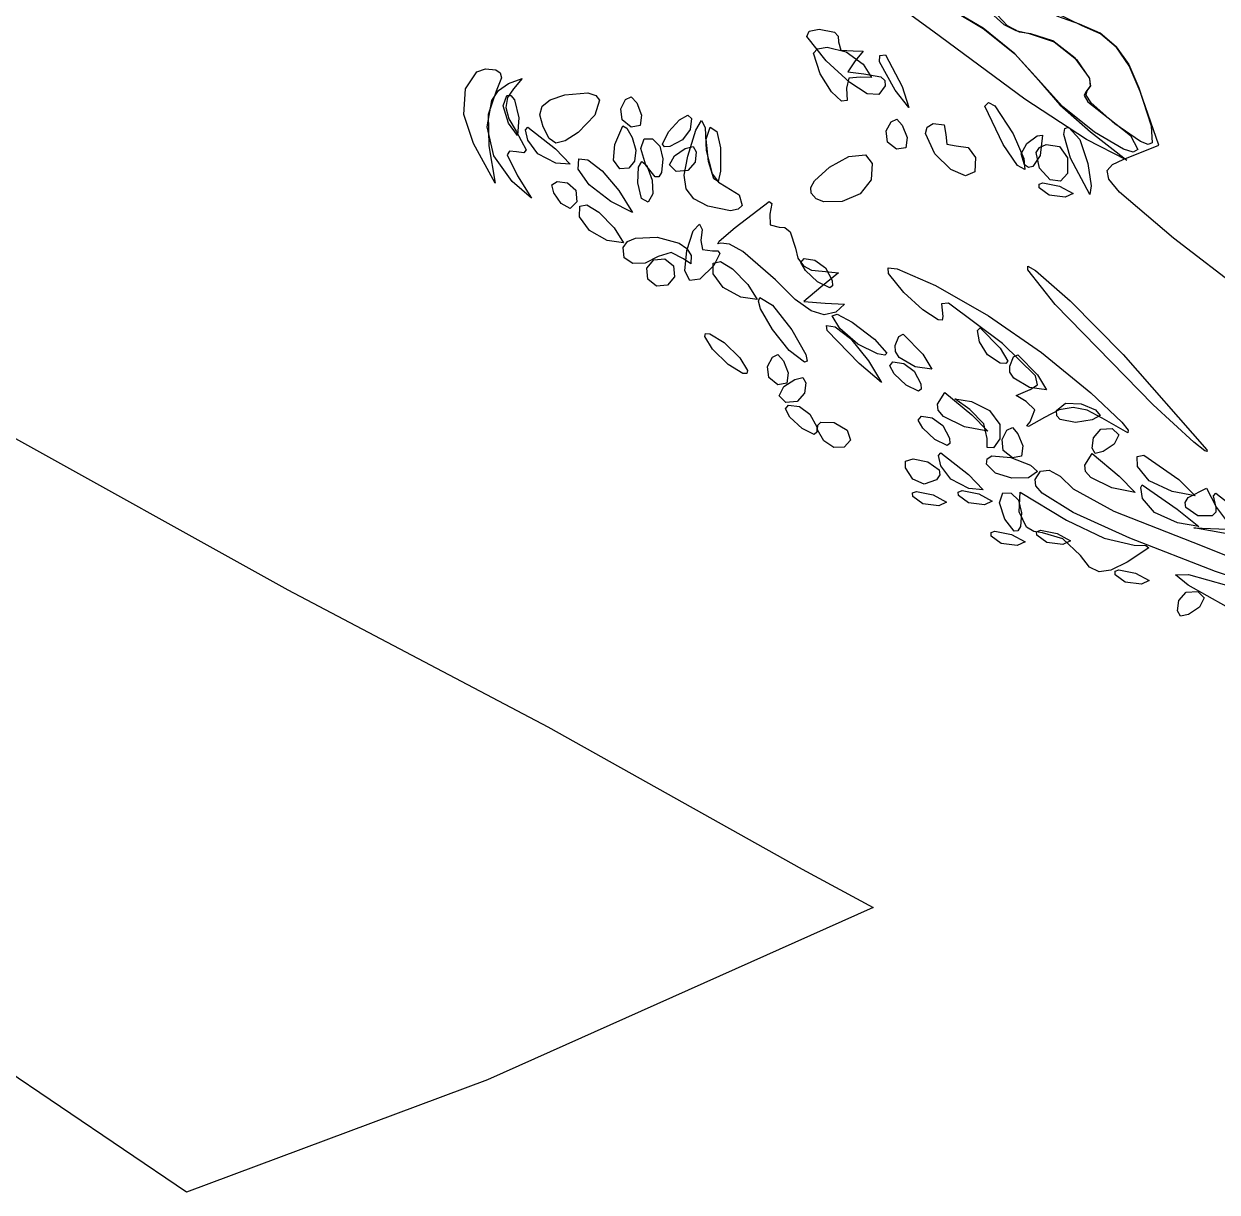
# Model space of a CAD drawing. Extents: x -886 to 651, y -59 to 942.
# Drawn here: x -359.7 to -308.8, y 66.2 to 116 of the extents above; entities that cross this region are included whole.
import ezdxf

# ---------------------------------------------------------------- set-up
doc = ezdxf.new("R2010")
doc.units = 0

msp = doc.modelspace()

# ---------------------------------------------------------------- linework, layer by layer
at = {"layer": 'IMAGES'}
for p, q in [((-367.3379, 102.36892), (-348.4297, 91.86302)), ((-348.4297, 91.86302), (-337.3398, 86.02708)), ((-337.3398, 86.02708), (-326.4843, 79.95677)), ((-326.4843, 79.95677), (-323.44914, 78.32396)), ((-323.44914, 78.32396), (-339.90814, 70.97044)), ((-352.74805, 66.18354), (-366.05465, 75.17182)), ((-339.90814, 70.97044), (-352.74805, 66.18354))]:
    msp.add_line(p, q, dxfattribs=at)
at = {"layer": 'Layer 1'}
for p, q in [((-320.9096, 115.68353), (-324.674542, 118.432019)), ((-318.766645, 115.807358), (-320.067258, 116.580347)), ((-320.066635, 116.580443), (-318.764924, 115.805296)), ((-317.719724, 115.905949), (-318.58601, 116.82494)), ((-318.304684, 116.359185), (-317.879521, 115.974954)), ((-315.665006, 116.46496), (-314.55108, 115.93128)), ((-314.65988, 115.98504), (-315.625177, 116.319063)), ((-326.291619, 115.453664), (-326.191494, 115.683545)), ((-326.191494, 115.683545), (-325.76203, 115.77618)), ((-325.76203, 115.77618), (-325.100655, 115.644701)), ((-325.100655, 115.644701), (-324.942541, 115.466497)), ((-316.989784, 112.785669), (-320.9096, 115.68353)), ((-317.407127, 114.718496), (-318.766645, 115.807358)), ((-318.764924, 115.805296), (-317.406458, 114.713831)), ((-317.879521, 115.974954), (-317.36406, 115.706876)), ((-317.213, 115.643289), (-317.719724, 115.905949)), ((-317.36406, 115.706876), (-316.80393, 115.586594)), ((-316.73634, 115.56571), (-317.213, 115.643289)), ((-316.80393, 115.586594), (-315.741111, 115.224765)), ((-315.794084, 115.271922), (-316.73634, 115.56571)), ((-313.778866, 115.593424), (-314.65988, 115.98504)), ((-314.55108, 115.93128), (-313.742754, 115.570036)), ((-313.087482, 115.02219), (-313.778866, 115.593424)), ((-313.742754, 115.570036), (-313.084804, 115.023582)), ((-325.46742, 114.41363), (-326.291619, 115.453664)), ((-324.942541, 115.466497), (-324.93563, 115.2369)), ((-324.93563, 115.2369), (-324.9356, 115.2369)), ((-324.9356, 115.2369), (-324.830721, 114.871032)), ((-314.839826, 114.527262), (-315.794084, 115.271922)), ((-315.741111, 115.224765), (-314.777818, 114.478715)), ((-326.00429, 114.743707), (-325.826659, 114.926807)), ((-325.71646, 113.86177), (-326.00429, 114.743707)), ((-325.826659, 114.926807), (-325.4184, 115.00013)), ((-325.4184, 115.00013), (-324.611149, 114.80942)), ((-324.830721, 114.871032), (-324.31395, 114.8404)), ((-324.611149, 114.80942), (-323.88666, 114.27257)), ((-324.31395, 114.8404), (-323.88826, 114.838944)), ((-323.88826, 114.838944), (-324.22835, 114.41937)), ((-323.182566, 114.377635), (-323.175175, 114.649772)), ((-323.175175, 114.649772), (-322.93197, 114.66997)), ((-322.93197, 114.66997), (-322.22327, 113.31949)), ((-316.40529, 113.605334), (-317.407127, 114.718496)), ((-317.406458, 114.713831), (-316.40889, 113.59911)), ((-314.232626, 113.694467), (-314.839826, 114.527262)), ((-312.534192, 114.214234), (-313.087482, 115.02219)), ((-313.084804, 115.023582), (-312.551554, 114.263766)), ((-340.363829, 113.946283), (-339.994079, 114.086034)), ((-339.994079, 114.086034), (-339.54991, 114.03994)), ((-339.54991, 114.03994), (-339.367368, 113.910625)), ((-324.455947, 113.49431), (-325.46742, 114.41363)), ((-324.22835, 114.41937), (-324.538228, 113.949569)), ((-323.88666, 114.27257), (-323.88665, 114.27257)), ((-323.88665, 114.27257), (-323.52579, 113.704104)), ((-322.51463, 113.16658), (-323.182566, 114.377635)), ((-314.777818, 114.478715), (-314.223608, 113.666353)), ((-312.551554, 114.263766), (-312.11733, 113.26243)), ((-312.06746, 113.11245), (-312.534192, 114.214234)), ((-340.843379, 113.229978), (-340.363829, 113.946283)), ((-339.305232, 113.694089), (-339.54291, 113.12008)), ((-339.367368, 113.910625), (-339.305232, 113.694089)), ((-339.01607, 113.454503), (-338.425028, 113.664557)), ((-338.425028, 113.664557), (-338.79961, 113.224143)), ((-325.226297, 113.093993), (-325.71646, 113.86177)), ((-324.486962, 113.677419), (-324.58675, 113.24963)), ((-324.538228, 113.949569), (-323.85668, 113.86079)), ((-323.99404, 113.72027), (-324.486962, 113.677419)), ((-323.52579, 113.704104), (-323.99404, 113.72027)), ((-323.85668, 113.86079), (-323.134727, 113.743217)), ((-323.134727, 113.743217), (-322.95571, 113.577177)), ((-322.95571, 113.577177), (-322.93818, 113.36148)), ((-316.40889, 113.59911), (-315.486416, 112.539708)), ((-315.383608, 112.476574), (-316.40529, 113.605334)), ((-314.171377, 113.358372), (-314.232626, 113.694467)), ((-314.223608, 113.666353), (-314.196646, 113.33465)), ((-340.915166, 112.132488), (-340.843379, 113.229978)), ((-339.54332, 113.12009), (-339.873834, 112.133459)), ((-339.721172, 112.722183), (-339.43218, 113.152178)), ((-339.54291, 113.12008), (-339.54332, 113.12009)), ((-339.43218, 113.152178), (-339.01607, 113.454503)), ((-338.7996, 113.224143), (-339.055292, 112.859817)), ((-338.79961, 113.224143), (-338.7996, 113.224143)), ((-336.6109, 112.97607), (-335.622299, 113.051898)), ((-335.622299, 113.051898), (-335.287271, 112.941473)), ((-324.806204, 112.698971), (-325.226297, 113.093993)), ((-324.58675, 113.24963), (-324.558811, 112.732314)), ((-323.716129, 113.020364), (-324.455947, 113.49431)), ((-323.219646, 112.980013), (-323.716129, 113.020364)), ((-322.93818, 113.36148), (-323.219646, 112.980013)), ((-321.939185, 112.42408), (-322.51463, 113.16658)), ((-322.22327, 113.31949), (-321.939185, 112.42408)), ((-322.22327, 113.31949), (-322.22327, 113.31949)), ((-314.38804, 113.105584), (-314.456528, 112.942467)), ((-314.196646, 113.33465), (-314.38804, 113.105584)), ((-314.368494, 112.957095), (-314.33154, 113.13627)), ((-314.33154, 113.13627), (-314.171377, 113.358372)), ((-312.11733, 113.26243), (-311.600853, 111.6448)), ((-311.27068, 110.82002), (-312.06746, 113.11245)), ((-339.922768, 111.608297), (-339.721172, 112.722183)), ((-339.237988, 112.50278), (-339.0812, 112.94297)), ((-339.0083, 111.7628), (-339.237988, 112.50278)), ((-339.055292, 112.859817), (-339.121659, 112.428655)), ((-339.0812, 112.94297), (-338.907711, 112.937874)), ((-338.907711, 112.937874), (-338.754688, 112.756406)), ((-338.754688, 112.756406), (-338.5763, 111.9895)), ((-337.581896, 112.485665), (-337.238942, 112.75847)), ((-337.238942, 112.75847), (-336.6109, 112.97607)), ((-335.1235, 112.74236), (-335.330739, 112.09809)), ((-335.287271, 112.941473), (-335.1235, 112.74236)), ((-335.1235, 112.74236), (-335.1235, 112.74236)), ((-334.21954, 112.37875), (-334.013829, 112.770507)), ((-334.013829, 112.770507), (-333.77673, 112.88622)), ((-333.77673, 112.88622), (-333.540545, 112.622987)), ((-333.540545, 112.622987), (-333.33703, 112.10369)), ((-324.558811, 112.732314), (-324.806204, 112.698971)), ((-318.69411, 112.48096), (-318.534003, 112.646055)), ((-318.534003, 112.646055), (-318.269031, 112.496059)), ((-318.269031, 112.496059), (-317.49017, 111.31409)), ((-314.35369, 111.0659), (-316.989784, 112.785669)), ((-315.486416, 112.539708), (-314.19165, 111.39335)), ((-314.456528, 112.942467), (-314.299326, 112.678697)), ((-314.158391, 112.632317), (-314.368494, 112.957095)), ((-314.299326, 112.678697), (-313.43317, 111.994964)), ((-313.15185, 111.73046), (-314.158391, 112.632317)), ((-340.5058, 110.89528), (-340.915166, 112.132488)), ((-339.873834, 112.133459), (-339.85142, 110.79552)), ((-339.121659, 112.428655), (-338.999444, 111.942875)), ((-338.5763, 111.9895), (-338.620063, 111.240214)), ((-338.5763, 111.9895), (-338.5763, 111.9895)), ((-337.66839, 112.114745), (-337.581896, 112.485665)), ((-337.52705, 111.6028), (-337.66839, 112.114745)), ((-335.330739, 112.09809), (-336.03966, 111.3691)), ((-334.166023, 111.906189), (-334.21954, 112.37875)), ((-333.33703, 112.10369), (-333.392769, 111.665185)), ((-333.33703, 112.10369), (-333.33703, 112.10369)), ((-331.711279, 111.90467), (-331.364764, 112.097435)), ((-331.364764, 112.097435), (-331.200602, 111.963267)), ((-317.91258, 110.84636), (-318.69411, 112.48096)), ((-314.013653, 111.378678), (-315.383608, 112.476574)), ((-313.43317, 111.994964), (-312.47567, 111.237805)), ((-339.630784, 110.371079), (-339.922768, 111.608297)), ((-338.620063, 111.240214), (-339.0083, 111.7628)), ((-338.999444, 111.942875), (-338.68939, 111.414693)), ((-338.280842, 111.480996), (-338.186211, 111.590671)), ((-338.18552, 111.03378), (-338.280842, 111.480996)), ((-338.186211, 111.590671), (-337.00884, 110.66704)), ((-337.271311, 111.110516), (-337.52705, 111.6028)), ((-334.48025, 110.84615), (-334.133585, 111.642776)), ((-333.77985, 111.59622), (-334.166023, 111.906189)), ((-334.133585, 111.642776), (-333.969444, 111.547482)), ((-333.969444, 111.547482), (-333.7391, 111.15307)), ((-333.392769, 111.665185), (-333.77985, 111.59622)), ((-332.1919, 111.39051), (-331.711279, 111.90467)), ((-331.26702, 111.49663), (-331.592639, 111.053296)), ((-331.200602, 111.963267), (-331.26704, 111.49663)), ((-331.26704, 111.49663), (-331.26702, 111.49663)), ((-331.021605, 111.464899), (-330.77709, 111.873099)), ((-330.77709, 111.873099), (-330.628942, 111.584255)), ((-330.628942, 111.584255), (-330.57534, 110.59892)), ((-330.573521, 111.083422), (-330.40351, 111.589884)), ((-330.40351, 111.589884), (-330.128135, 111.40936)), ((-322.89451, 111.43105), (-322.688795, 111.822812)), ((-322.688795, 111.822812), (-322.4517, 111.93853)), ((-322.4517, 111.93853), (-322.215515, 111.675297)), ((-322.215515, 111.675297), (-322.012, 111.156)), ((-321.228997, 111.321091), (-321.155389, 111.597238)), ((-321.155389, 111.597238), (-320.89635, 111.75245)), ((-320.89635, 111.75245), (-320.431365, 111.694135)), ((-320.431365, 111.694135), (-320.3577, 111.28569)), ((-315.326, 111.27485), (-315.285009, 111.539433)), ((-315.285009, 111.539433), (-315.11741, 111.58906)), ((-315.11741, 111.58906), (-314.643319, 111.062082)), ((-312.049232, 110.98082), (-313.15185, 111.73046)), ((-311.600853, 111.6448), (-311.555194, 110.918265)), ((-338.68939, 111.414693), (-338.252585, 110.619544)), ((-337.762193, 110.459279), (-338.18552, 111.03378)), ((-336.986504, 110.915065), (-337.271311, 111.110516)), ((-336.600122, 111.005057), (-336.986504, 110.915065)), ((-336.03966, 111.3691), (-336.600122, 111.005057)), ((-333.7391, 111.15307), (-333.579387, 110.614127)), ((-333.7391, 111.15307), (-333.7391, 111.15307)), ((-333.370162, 110.676509), (-333.22934, 111.09253)), ((-333.22934, 111.09253), (-332.868437, 111.089167)), ((-332.868437, 111.089167), (-332.56065, 110.78729)), ((-332.448233, 110.866507), (-332.1919, 111.39051)), ((-331.592639, 111.053296), (-332.1332, 110.76483)), ((-331.36431, 110.3591), (-331.021605, 111.464899)), ((-330.47501, 110.131984), (-330.573521, 111.083422)), ((-330.128135, 111.40936), (-329.97336, 110.709124)), ((-322.840987, 110.958496), (-322.89451, 111.43105)), ((-322.012, 111.156), (-322.067738, 110.71749)), ((-322.012, 111.156), (-322.012, 111.156)), ((-320.82285, 110.45771), (-321.228997, 111.321091)), ((-320.3577, 111.28569), (-320.35767, 111.28569)), ((-320.35767, 111.28569), (-320.310596, 110.870419)), ((-317.49017, 111.31409), (-317.02566, 110.259602)), ((-317.49017, 111.31409), (-317.49017, 111.31409)), ((-316.90053, 110.89871), (-316.466853, 111.219936)), ((-316.466853, 111.219936), (-316.233721, 111.246268)), ((-316.233721, 111.246268), (-316.33555, 110.38367)), ((-315.03851, 110.27349), (-315.326, 111.27485)), ((-314.643319, 111.062082), (-314.29252, 110.04099)), ((-312.63177, 110.18506), (-314.35369, 111.0659)), ((-314.19165, 111.39335), (-312.63177, 110.18506)), ((-312.780028, 110.651369), (-314.013653, 111.378678)), ((-312.47567, 111.237805), (-312.16734, 110.634374)), ((-311.730446, 110.857282), (-312.049232, 110.98082)), ((-339.57778, 109.20745), (-340.5058, 110.89528)), ((-339.85142, 110.79552), (-339.57778, 109.20745)), ((-338.972346, 110.571394), (-339.067619, 110.415463)), ((-338.66499, 110.536783), (-338.972346, 110.571394)), ((-338.352703, 110.491488), (-338.66499, 110.536783)), ((-338.252585, 110.619544), (-338.352703, 110.491488)), ((-336.99751, 110.06339), (-337.762193, 110.459279)), ((-337.00884, 110.66704), (-337.00881, 110.66704)), ((-337.00881, 110.66704), (-336.383544, 110.016382)), ((-334.530483, 110.177978), (-334.48025, 110.84615)), ((-333.579387, 110.614127), (-333.640143, 110.143533)), ((-333.14884, 109.97011), (-333.370162, 110.676509)), ((-332.56065, 110.78729), (-332.56064, 110.78729)), ((-332.56064, 110.78729), (-332.42562, 110.245366)), ((-332.36137, 110.754671), (-332.448233, 110.866507)), ((-332.1332, 110.76483), (-332.36137, 110.754671)), ((-331.93713, 110.37675), (-331.474609, 110.688478)), ((-331.474609, 110.688478), (-331.1307, 110.7709)), ((-331.1307, 110.7709), (-331.001326, 110.540959)), ((-331.001326, 110.540959), (-331.0546, 110.1017)), ((-330.57534, 110.59892), (-330.57534, 110.59889)), ((-330.57534, 110.59889), (-330.322887, 109.608489)), ((-329.97336, 110.709124), (-329.97334, 110.709124)), ((-329.97334, 110.709124), (-329.961488, 109.722016)), ((-322.45481, 110.64852), (-322.840987, 110.958496)), ((-322.067738, 110.71749), (-322.45481, 110.64852)), ((-320.145413, 109.781885), (-320.82285, 110.45771)), ((-320.310596, 110.870419), (-319.9095, 110.7957)), ((-319.9095, 110.7957), (-319.398039, 110.718974)), ((-319.398039, 110.718974), (-319.08559, 110.29886)), ((-317.296466, 109.959739), (-317.91258, 110.84636)), ((-317.141591, 110.4499), (-316.90053, 110.89871)), ((-316.502783, 110.514075), (-316.360547, 110.725449)), ((-316.35441, 109.84762), (-316.502783, 110.514075)), ((-316.360547, 110.725449), (-316.07358, 110.85719)), ((-316.07358, 110.85719), (-315.511756, 110.763599)), ((-315.511756, 110.763599), (-315.16408, 110.2809)), ((-312.79132, 110.21525), (-311.27068, 110.82002)), ((-312.365779, 110.53285), (-312.780028, 110.651369)), ((-312.16734, 110.634374), (-312.365779, 110.53285)), ((-311.555194, 110.918265), (-311.730446, 110.857282)), ((-338.85515, 109.268763), (-339.630784, 110.371079)), ((-339.067619, 110.415463), (-338.62139, 109.519333)), ((-336.383544, 110.016382), (-336.99751, 110.06339)), ((-336.03925, 109.79629), (-336.00807, 110.247455)), ((-336.00807, 110.247455), (-335.626189, 110.203326)), ((-335.626189, 110.203326), (-335.016126, 109.728055)), ((-334.26501, 109.81084), (-334.530483, 110.177978)), ((-333.640143, 110.143533), (-333.881854, 109.84215)), ((-333.465517, 109.88427), (-333.320156, 110.132771)), ((-333.320156, 110.132771), (-333.106862, 109.953736)), ((-332.748603, 109.47159), (-333.14884, 109.97011)), ((-333.106862, 109.953736), (-332.8799, 109.33665)), ((-332.42562, 110.245366), (-332.48014, 109.66487)), ((-332.140392, 109.984235), (-331.93713, 110.37675)), ((-331.86103, 109.70755), (-332.140392, 109.984235)), ((-331.513523, 109.548872), (-331.36431, 110.3591)), ((-331.0546, 110.1017), (-331.367129, 109.743233)), ((-331.0546, 110.1017), (-331.0546, 110.1017)), ((-330.245859, 109.394867), (-330.47501, 110.131984)), ((-325.32417, 109.892305), (-324.493499, 110.335038)), ((-324.493499, 110.335038), (-323.77742, 110.41511)), ((-323.77742, 110.41511), (-323.495266, 110.036805)), ((-323.495266, 110.036805), (-323.54192, 109.35322)), ((-319.08559, 110.29886), (-319.114048, 109.687579)), ((-316.980959, 109.786153), (-317.296466, 109.959739)), ((-317.00613, 109.99179), (-317.141591, 110.4499)), ((-317.02566, 110.259602), (-316.980959, 109.786153)), ((-316.828353, 109.87893), (-317.00613, 109.99179)), ((-316.33555, 110.38367), (-316.642663, 109.915195)), ((-316.33555, 110.38367), (-316.33555, 110.38367)), ((-315.1641, 110.2809), (-315.160078, 109.618795)), ((-315.16408, 110.2809), (-315.1641, 110.2809)), ((-314.21362, 108.72542), (-315.03851, 110.27349)), ((-314.29252, 110.04099), (-314.160858, 109.0882)), ((-314.29252, 110.04099), (-314.29252, 110.04099)), ((-313.476453, 109.744485), (-313.249514, 110.000261)), ((-313.249514, 110.000261), (-312.79132, 110.21525)), ((-338.62139, 109.519333), (-338.032655, 108.563907)), ((-335.566516, 109.139836), (-336.03925, 109.79629)), ((-335.016126, 109.728055), (-334.3004, 108.88579)), ((-333.881854, 109.84215), (-334.26501, 109.81084)), ((-333.48868, 109.21875), (-333.465517, 109.88427)), ((-332.592232, 109.479168), (-332.748603, 109.47159)), ((-332.48014, 109.66487), (-332.592232, 109.479168)), ((-331.367129, 109.743233), (-331.86103, 109.70755)), ((-331.436697, 108.963036), (-331.513523, 109.548872)), ((-330.322887, 109.608489), (-330.053509, 109.24715)), ((-329.961488, 109.722016), (-330.063506, 109.27107)), ((-325.961709, 109.30318), (-325.32417, 109.892305)), ((-319.521567, 109.520214), (-320.145413, 109.781885)), ((-319.114048, 109.687579), (-319.521567, 109.520214)), ((-316.642663, 109.915195), (-316.828353, 109.87893)), ((-315.91017, 109.345755), (-316.35441, 109.84762)), ((-315.160078, 109.618795), (-315.460414, 109.28828)), ((-313.400928, 109.375387), (-313.476453, 109.744485)), ((-338.032655, 108.563907), (-338.85515, 109.268763)), ((-337.16216, 109.13925), (-336.932215, 109.268624)), ((-337.07973, 108.795341), (-337.16216, 109.13925)), ((-336.932215, 109.268624), (-336.49296, 109.21535)), ((-336.49296, 109.21535), (-336.134485, 108.902825)), ((-334.65252, 108.42795), (-335.566516, 109.139836)), ((-333.334429, 108.557562), (-333.48868, 109.21875)), ((-332.8799, 109.33665), (-332.852184, 108.751434)), ((-332.8799, 109.33665), (-332.8799, 109.33665)), ((-331.109751, 108.541512), (-331.436697, 108.963036)), ((-330.063506, 109.27107), (-330.245859, 109.394867)), ((-330.053509, 109.24715), (-329.72575, 109.04312)), ((-329.72575, 109.04312), (-329.178649, 108.70305)), ((-326.111889, 109.021304), (-325.961709, 109.30318)), ((-326.09839, 108.78393), (-326.111889, 109.021304)), ((-323.54192, 109.35322), (-324.007755, 108.753009)), ((-323.54192, 109.35322), (-323.54192, 109.35322)), ((-316.381219, 109.158308), (-316.219855, 109.221065)), ((-316.37406, 109.00867), (-316.381219, 109.158308)), ((-315.946124, 108.699476), (-316.37406, 109.00867)), ((-316.219855, 109.221065), (-315.50555, 109.07697)), ((-315.460414, 109.28828), (-315.91017, 109.345755)), ((-315.50555, 109.07697), (-314.931546, 108.768726)), ((-314.160858, 109.0882), (-314.21362, 108.72542)), ((-312.951729, 108.820429), (-313.400928, 109.375387)), ((-336.76801, 108.33282), (-337.07973, 108.795341)), ((-336.134485, 108.902825), (-336.09881, 108.40892)), ((-333.715131, 107.947569), (-334.65252, 108.42795)), ((-334.3004, 108.88579), (-333.715131, 107.947569)), ((-334.3004, 108.88579), (-334.3004, 108.88579)), ((-333.05546, 108.39529), (-333.334429, 108.557562)), ((-332.852184, 108.751434), (-333.05546, 108.39529)), ((-330.5086, 108.22422), (-331.109751, 108.541512)), ((-329.178649, 108.70305), (-329.04686, 108.25432)), ((-325.881596, 108.542596), (-326.09839, 108.78393)), ((-325.56555, 108.406111), (-325.881596, 108.542596)), ((-324.775485, 108.416555), (-325.56555, 108.406111)), ((-324.007755, 108.753009), (-324.775485, 108.416555)), ((-315.26087, 108.61079), (-315.946124, 108.699476)), ((-314.931546, 108.768726), (-315.26088, 108.61073)), ((-315.26088, 108.61073), (-315.26087, 108.61079)), ((-310.647462, 106.862788), (-312.951729, 108.820429)), ((-336.375488, 108.129558), (-336.76801, 108.33282)), ((-336.09881, 108.40892), (-336.375488, 108.129558)), ((-336.09881, 108.40892), (-336.09881, 108.40892)), ((-335.97835, 107.76338), (-335.97416, 108.221599)), ((-335.97416, 108.221599), (-335.673515, 108.281072)), ((-335.673515, 108.281072), (-335.157575, 107.967095)), ((-335.157575, 107.967095), (-334.5075, 107.30496)), ((-329.543891, 108.02846), (-330.5086, 108.22422)), ((-329.212936, 108.089183), (-329.543891, 108.02846)), ((-329.34136, 107.30948), (-327.88802, 108.41646)), ((-329.04686, 108.25432), (-329.212936, 108.089183)), ((-327.88802, 108.41646), (-327.782509, 108.341116)), ((-327.782509, 108.341116), (-327.86992, 107.88859)), ((-335.557955, 107.179481), (-335.97835, 107.76338)), ((-331.132216, 107.165035), (-330.86858, 107.4621)), ((-330.86858, 107.4621), (-330.743696, 107.222355)), ((-327.86992, 107.88859), (-327.86984, 107.88859)), ((-327.86984, 107.88859), (-327.844056, 107.426704)), ((-327.844056, 107.426704), (-327.46644, 107.32883)), ((-334.80042, 106.76065), (-335.557955, 107.179481)), ((-334.5075, 107.30496), (-334.103782, 106.662312)), ((-334.5075, 107.30496), (-334.5075, 107.30496)), ((-333.59636, 106.864539), (-332.663048, 106.908154)), ((-332.663048, 106.908154), (-331.735228, 106.644522)), ((-331.40429, 106.33808), (-331.132216, 107.165035)), ((-330.743696, 107.222355), (-330.80518, 106.75875)), ((-330.019172, 106.737755), (-329.34136, 107.30948)), ((-327.46644, 107.32883), (-327.217202, 107.308448)), ((-327.217202, 107.308448), (-327.002916, 107.133607)), ((-327.002916, 107.133607), (-326.77055, 106.43758)), ((-334.103782, 106.662312), (-334.80042, 106.76065)), ((-334.12256, 106.4649), (-333.936137, 106.712271)), ((-334.07758, 106.02181), (-334.12256, 106.4649)), ((-333.936137, 106.712271), (-333.59636, 106.864539)), ((-331.735228, 106.644522), (-331.402319, 106.412731)), ((-331.402319, 106.412731), (-331.22551, 106.12242)), ((-330.80519, 106.75875), (-330.738579, 106.371051)), ((-330.80518, 106.75875), (-330.80519, 106.75875)), ((-330.087587, 106.621101), (-330.019172, 106.737755)), ((-329.94907, 106.64627), (-330.087587, 106.621101)), ((-329.57934, 106.599885), (-329.94907, 106.64627)), ((-329.01822, 106.288403), (-329.57934, 106.599885)), ((-326.77055, 106.43758), (-326.667562, 106.003997)), ((-305.99397, 103.29127), (-310.647462, 106.862788)), ((-333.711333, 105.784717), (-334.07758, 106.02181)), ((-332.6214, 106.08285), (-333.175408, 105.792203)), ((-333.10922, 105.57818), (-332.806892, 105.939834)), ((-332.806892, 105.939834), (-332.33751, 105.98315)), ((-332.077341, 106.249395), (-332.6214, 106.08285)), ((-332.33751, 105.98315), (-331.97586, 105.680824)), ((-331.54991, 105.97191), (-332.077341, 106.249395)), ((-331.237909, 105.763564), (-331.54991, 105.97191)), ((-331.488002, 105.473228), (-331.40429, 106.33808)), ((-331.22551, 106.12242), (-331.237909, 105.763564)), ((-331.22551, 106.12242), (-331.22551, 106.12242)), ((-330.738579, 106.371051), (-330.30575, 106.31387)), ((-330.30575, 106.31387), (-330.07758, 106.324029)), ((-329.990718, 106.212191), (-330.24705, 105.68818)), ((-330.07758, 106.324029), (-329.990718, 106.212191)), ((-327.62663, 105.07621), (-329.01822, 106.288403)), ((-326.667562, 106.003997), (-326.43198, 105.686386)), ((-326.539421, 105.827112), (-326.405253, 105.991271)), ((-326.405253, 105.991271), (-325.93862, 105.924831)), ((-325.93862, 105.924831), (-325.495282, 105.599216)), ((-333.175408, 105.792203), (-333.711333, 105.784717)), ((-333.065896, 105.108801), (-333.10922, 105.57818)), ((-331.97586, 105.680824), (-331.93254, 105.21145)), ((-331.282559, 105.053899), (-331.488002, 105.473228)), ((-330.24705, 105.68818), (-330.848671, 105.114185)), ((-330.27914, 105.341085), (-330.27495, 105.799302)), ((-330.27495, 105.799302), (-329.974305, 105.858774)), ((-329.974305, 105.858774), (-329.458365, 105.544796)), ((-329.458365, 105.544796), (-328.80829, 104.882665)), ((-326.346659, 105.480601), (-326.539421, 105.827112)), ((-326.43198, 105.686386), (-326.079825, 105.498527)), ((-325.8325, 104.999981), (-326.346659, 105.480601)), ((-326.079825, 105.498527), (-325.62712, 105.4542)), ((-324.93224, 105.381994), (-325.68372, 104.77245)), ((-325.62712, 105.4542), (-324.93224, 105.381994)), ((-325.495282, 105.599216), (-325.20682, 105.058651)), ((-322.79769, 105.355964), (-322.809228, 105.590301)), ((-322.809228, 105.590301), (-322.427424, 105.555605)), ((-322.427424, 105.555605), (-320.798215, 104.842018)), ((-316.863695, 105.515952), (-316.86361, 105.67015)), ((-315.69154, 104.03751), (-316.863695, 105.515952)), ((-316.86361, 105.67015), (-316.532383, 105.478155)), ((-316.532383, 105.478155), (-315.055389, 104.187048)), ((-332.70425, 104.80647), (-333.065896, 105.108801)), ((-331.93254, 105.21145), (-332.234867, 104.849795)), ((-331.93254, 105.21145), (-331.93254, 105.21145)), ((-330.848671, 105.114185), (-331.282559, 105.053899)), ((-329.858745, 104.757186), (-330.27914, 105.341085)), ((-328.80829, 104.882665), (-328.404573, 104.240014)), ((-328.80829, 104.882665), (-328.80829, 104.882665)), ((-326.777773, 104.249255), (-327.62663, 105.07621)), ((-325.30849, 104.743656), (-325.8325, 104.999981)), ((-325.20682, 105.058681), (-325.196656, 104.830517)), ((-325.20682, 105.058651), (-325.20682, 105.058681)), ((-322.145338, 104.540179), (-322.79769, 105.355964)), ((-332.234867, 104.849795), (-332.70425, 104.80647)), ((-329.10121, 104.338355), (-329.858745, 104.757186)), ((-325.68372, 104.77245), (-326.41229, 104.157364)), ((-325.196656, 104.830517), (-325.30849, 104.743656)), ((-321.338653, 103.799712), (-322.145338, 104.540179)), ((-320.798215, 104.842018), (-318.538924, 103.541006)), ((-328.404573, 104.240014), (-329.10121, 104.338355)), ((-328.347052, 104.167151), (-328.28611, 104.33509)), ((-328.255361, 103.850513), (-328.347052, 104.167151)), ((-328.28611, 104.33509), (-327.748832, 103.998134)), ((-327.748495, 102.96665), (-328.255361, 103.850513)), ((-327.748832, 103.998134), (-326.9191, 102.94747)), ((-326.09925, 103.764193), (-326.777773, 104.249255)), ((-326.41229, 104.157364), (-325.50238, 104.09391)), ((-325.50238, 104.09391), (-324.674864, 104.048295)), ((-324.674864, 104.048295), (-325.04788, 103.71099)), ((-320.24063, 104.087062), (-320.5447, 104.053248)), ((-320.5447, 104.053248), (-320.4811, 103.513884)), ((-317.93337, 102.370504), (-320.24063, 104.087062)), ((-311.519125, 99.753616), (-315.69154, 104.03751)), ((-315.055389, 104.187048), (-312.7905, 101.90556)), ((-325.53973, 103.593834), (-326.09925, 103.764193)), ((-325.04788, 103.71099), (-325.53973, 103.593834)), ((-325.204348, 103.543047), (-324.986785, 103.618215)), ((-324.87486, 103.01143), (-325.204348, 103.543047)), ((-324.986785, 103.618215), (-324.345548, 103.275386)), ((-320.682338, 103.37685), (-321.338653, 103.799712)), ((-320.505791, 103.360237), (-320.682338, 103.37685)), ((-320.4811, 103.513884), (-320.505791, 103.360237)), ((-318.538924, 103.541006), (-316.27841, 101.978374)), ((-327.034337, 102.074507), (-327.748495, 102.96665)), ((-326.9191, 102.94747), (-326.333069, 101.898331)), ((-326.9191, 102.94747), (-326.9191, 102.94747)), ((-325.421455, 102.915376), (-325.452894, 103.130589)), ((-325.452894, 103.130589), (-325.08362, 103.07679)), ((-324.04845, 101.515), (-325.421455, 102.915376)), ((-325.08362, 103.07679), (-324.426564, 102.57712)), ((-324.114928, 102.343096), (-324.87486, 103.01143)), ((-324.345548, 103.275386), (-323.40401, 102.55301)), ((-319.000805, 102.922492), (-318.898501, 103.040869)), ((-318.91736, 102.4457), (-319.000805, 102.922492)), ((-318.898501, 103.040869), (-318.03485, 102.17065)), ((-330.638084, 102.667589), (-330.602423, 102.790904)), ((-330.31317, 102.12441), (-330.638084, 102.667589)), ((-330.602423, 102.790904), (-330.42959, 102.78641)), ((-330.42959, 102.78641), (-329.807051, 102.408581)), ((-329.807051, 102.408581), (-329.13649, 101.75767)), ((-324.426564, 102.57712), (-323.6528, 101.627)), ((-323.27752, 101.92335), (-324.114928, 102.343096)), ((-323.40401, 102.55301), (-322.868074, 101.962461)), ((-323.40401, 102.55301), (-323.40401, 102.55301)), ((-322.51811, 102.27818), (-322.364601, 102.673158)), ((-322.364601, 102.673158), (-322.178419, 102.762737)), ((-322.178419, 102.762737), (-321.34144, 101.91144)), ((-318.583379, 101.888734), (-318.91736, 102.4457)), ((-316.53123, 100.994049), (-317.93337, 102.370504)), ((-329.642609, 101.473499), (-330.31317, 102.12441)), ((-327.754465, 101.782915), (-327.51737, 101.898632)), ((-327.51737, 101.898632), (-327.281185, 101.6354)), ((-326.38171, 101.56509), (-327.034337, 102.074507)), ((-326.333069, 101.898331), (-326.26924, 101.619544)), ((-322.954492, 101.873329), (-323.27752, 101.92335)), ((-322.868074, 101.962461), (-322.954492, 101.873329)), ((-322.507838, 102.025162), (-322.51811, 102.27818)), ((-322.34432, 101.77114), (-322.507838, 102.025162)), ((-321.34144, 101.91144), (-320.948543, 101.273828)), ((-321.34144, 101.91144), (-321.34144, 101.91144)), ((-318.0336, 101.53465), (-318.583379, 101.888734)), ((-318.03485, 102.17065), (-318.0346, 102.17065)), ((-318.0346, 102.17065), (-317.716693, 101.61499)), ((-317.476355, 101.793663), (-317.29017, 101.883244)), ((-317.29017, 101.883244), (-316.45319, 101.031955)), ((-316.27841, 101.978374), (-316.2784, 101.97837)), ((-316.2784, 101.97837), (-314.177774, 100.261562)), ((-312.7905, 101.90556), (-309.21739, 97.83694)), ((-312.7905, 101.90556), (-312.7905, 101.90556)), ((-329.02007, 101.09567), (-329.642609, 101.473499)), ((-329.13649, 101.75767), (-328.811576, 101.214495)), ((-329.13649, 101.75767), (-329.13649, 101.75767)), ((-327.96018, 101.391152), (-327.754465, 101.782915)), ((-327.906659, 100.918591), (-327.96018, 101.391152)), ((-327.281185, 101.6354), (-327.07767, 101.116102)), ((-326.26924, 101.619544), (-326.38171, 101.56509)), ((-323.104758, 100.711841), (-324.04845, 101.515)), ((-323.6528, 101.627), (-323.104758, 100.711841)), ((-323.6528, 101.627), (-323.6528, 101.627)), ((-322.749581, 101.418976), (-322.615413, 101.583138)), ((-322.556819, 101.072461), (-322.749581, 101.418976)), ((-322.615413, 101.583138), (-322.14878, 101.5167)), ((-321.66908, 101.37795), (-322.34432, 101.77114)), ((-322.14878, 101.5167), (-321.705442, 101.191081)), ((-320.948543, 101.273828), (-321.66908, 101.37795)), ((-317.795771, 101.509518), (-318.0336, 101.53465)), ((-317.716693, 101.61499), (-317.795771, 101.509518)), ((-317.62987, 101.398685), (-317.476355, 101.793663)), ((-317.619594, 101.145667), (-317.62987, 101.398685)), ((-328.847237, 101.091178), (-329.02007, 101.09567)), ((-328.811576, 101.214495), (-328.847237, 101.091178)), ((-327.52049, 100.608622), (-327.906659, 100.918591)), ((-327.26102, 100.527505), (-326.798499, 100.839229)), ((-327.07767, 101.116102), (-327.133409, 100.677592)), ((-327.07767, 101.116102), (-327.07767, 101.116102)), ((-326.798499, 100.839229), (-326.45459, 100.921655)), ((-326.45459, 100.921655), (-326.325216, 100.69171)), ((-322.04266, 100.59184), (-322.556819, 101.072461)), ((-321.705442, 101.191081), (-321.41698, 100.65052)), ((-317.456076, 100.891645), (-317.619594, 101.145667)), ((-316.78084, 100.498455), (-317.456076, 100.891645)), ((-316.449023, 100.612219), (-316.53123, 100.994049)), ((-316.45319, 101.031955), (-316.060294, 100.394334)), ((-316.45319, 101.031955), (-316.45319, 101.031955)), ((-327.133409, 100.677592), (-327.52049, 100.608622)), ((-327.464282, 100.134983), (-327.26102, 100.527505)), ((-326.325216, 100.69171), (-326.37849, 100.252455)), ((-321.51865, 100.335507), (-322.04266, 100.59184)), ((-321.406816, 100.42237), (-321.51865, 100.335507)), ((-321.41698, 100.65054), (-321.406816, 100.42237)), ((-321.41698, 100.65052), (-321.41698, 100.65054)), ((-320.71576, 99.779139), (-320.39819, 100.280278)), ((-320.39819, 100.280278), (-319.24491, 99.32072)), ((-317.363041, 100.148977), (-316.75914, 100.400684)), ((-316.060294, 100.394334), (-316.78084, 100.498455)), ((-316.75914, 100.400684), (-316.449023, 100.612219)), ((-327.18492, 99.858303), (-327.464282, 100.134983)), ((-326.691019, 99.893981), (-327.18492, 99.858303)), ((-326.37849, 100.252455), (-326.691019, 99.893981)), ((-326.37849, 100.252455), (-326.37849, 100.252455)), ((-320.681488, 99.521402), (-320.71576, 99.779139)), ((-319.33738, 99.549664), (-319.965454, 100.004938)), ((-319.965454, 100.004938), (-319.26698, 99.897795)), ((-319.26698, 99.897795), (-318.492858, 99.507179)), ((-316.92955, 99.899296), (-317.363041, 100.148977)), ((-316.564378, 99.541488), (-316.92955, 99.899296)), ((-315.63746, 99.507033), (-315.25278, 99.828713)), ((-315.25278, 99.828713), (-314.57734, 99.80186)), ((-314.57734, 99.80186), (-313.975236, 99.539682)), ((-314.177774, 100.261562), (-312.854653, 99.016259)), ((-327.196995, 99.577226), (-327.062827, 99.741386)), ((-327.00423, 99.230712), (-327.196995, 99.577226)), ((-327.062827, 99.741386), (-326.59619, 99.674945)), ((-326.59619, 99.674945), (-326.152856, 99.349331)), ((-326.152856, 99.349331), (-325.86439, 98.80877)), ((-321.534611, 99.103338), (-321.400443, 99.267498)), ((-321.400443, 99.267498), (-320.93381, 99.201058)), ((-320.452622, 99.254568), (-320.681488, 99.521402)), ((-319.56247, 98.819577), (-320.452622, 99.254568)), ((-318.728348, 98.944054), (-319.33738, 99.549664)), ((-319.24491, 99.32072), (-318.560769, 98.625167)), ((-319.24491, 99.32072), (-319.24491, 99.32072)), ((-318.492858, 99.507179), (-318.05859, 98.907622)), ((-316.76394, 99.030937), (-316.564378, 99.541488)), ((-315.517033, 99.54278), (-316.14522, 99.21939)), ((-315.628462, 99.290782), (-315.63746, 99.507033)), ((-315.47266, 99.123244), (-315.628462, 99.290782)), ((-314.92119, 99.644458), (-315.517033, 99.54278)), ((-314.323277, 99.523879), (-314.92119, 99.644458)), ((-313.68888, 99.1805), (-314.323277, 99.523879)), ((-313.76689, 99.295585), (-314.108015, 99.1136)), ((-313.975236, 99.539682), (-313.76689, 99.295585)), ((-313.76689, 99.295585), (-313.76689, 99.295585)), ((-309.776886, 98.156947), (-311.519125, 99.753616)), ((-326.49007, 98.75009), (-327.00423, 99.230712)), ((-325.966064, 98.493742), (-326.49007, 98.75009)), ((-325.86439, 98.80877), (-325.854227, 98.580602)), ((-325.86439, 98.80877), (-325.86439, 98.80877)), ((-325.83188, 98.683855), (-325.822604, 98.889825)), ((-325.822604, 98.889825), (-325.686326, 99.018389)), ((-325.686326, 99.018389), (-325.12546, 99.001593)), ((-325.12546, 99.001593), (-324.565354, 98.669015)), ((-321.341849, 98.756823), (-321.534611, 99.103338)), ((-320.82769, 98.276201), (-321.341849, 98.756823)), ((-320.93381, 99.201058), (-320.490476, 98.875442)), ((-320.490476, 98.875442), (-320.20201, 98.334881)), ((-318.560769, 98.625167), (-319.56247, 98.819577)), ((-318.59213, 98.316454), (-318.728348, 98.944054)), ((-318.05858, 98.90762), (-318.058869, 98.307706)), ((-318.05859, 98.907622), (-318.05858, 98.90762)), ((-317.75245, 98.665803), (-317.51535, 98.781519)), ((-317.51535, 98.781519), (-317.27917, 98.518297)), ((-316.901283, 98.854204), (-316.76394, 99.030937)), ((-316.830409, 98.830824), (-316.901283, 98.854204)), ((-316.14522, 99.21939), (-316.830409, 98.830824)), ((-314.82702, 99.000759), (-315.47266, 99.123244)), ((-314.108015, 99.1136), (-314.82702, 99.000759)), ((-312.596025, 98.552544), (-313.68888, 99.1805)), ((-312.854653, 99.016259), (-312.57434, 98.667323)), ((-325.854227, 98.580602), (-325.966064, 98.493742)), ((-325.563175, 98.22021), (-325.83188, 98.683855)), ((-324.42164, 98.244325), (-324.692166, 97.948747)), ((-324.565354, 98.669015), (-324.42164, 98.244325)), ((-324.42164, 98.244325), (-324.42164, 98.244325)), ((-320.303684, 98.019854), (-320.82769, 98.276201)), ((-320.20201, 98.334881), (-320.191847, 98.106713)), ((-320.20201, 98.334881), (-320.20201, 98.334881)), ((-318.597676, 97.933547), (-318.59213, 98.316454)), ((-318.058869, 98.307706), (-318.32948, 97.916233)), ((-317.95817, 98.274041), (-317.75245, 98.665803)), ((-317.904648, 97.801483), (-317.95817, 98.274041)), ((-317.27917, 98.518297), (-317.07566, 97.99899)), ((-314.11395, 97.911172), (-314.06068, 98.350441)), ((-314.06068, 98.350441), (-313.748155, 98.708913)), ((-313.748155, 98.708913), (-313.25425, 98.744591)), ((-313.25425, 98.744591), (-312.974888, 98.46791)), ((-312.974888, 98.46791), (-313.17815, 98.07539)), ((-312.57434, 98.667323), (-312.596025, 98.552544)), ((-325.12806, 97.926587), (-325.563175, 98.22021)), ((-324.692166, 97.948747), (-325.12806, 97.926587)), ((-320.191847, 98.106713), (-320.303684, 98.019854)), ((-318.32948, 97.916233), (-318.597676, 97.933547)), ((-317.51847, 97.491512), (-317.904648, 97.801483)), ((-317.07566, 97.99899), (-317.131398, 97.56048)), ((-317.07566, 97.99899), (-317.07566, 97.99899)), ((-313.98458, 97.68124), (-314.11395, 97.911172)), ((-313.640666, 97.763666), (-313.98458, 97.68124)), ((-313.17814, 98.07539), (-313.640666, 97.763666)), ((-313.17815, 98.07539), (-313.17814, 98.07539)), ((-309.304603, 97.794557), (-309.776886, 98.156947)), ((-309.207276, 97.759802), (-309.304603, 97.794557)), ((-309.21739, 97.83694), (-309.207276, 97.759802)), ((-322.081419, 97.062772), (-322.073857, 97.357833)), ((-322.073857, 97.357833), (-321.74899, 97.450248)), ((-321.74899, 97.450248), (-321.12086, 97.323645)), ((-321.12086, 97.323645), (-320.636368, 96.979937)), ((-320.663032, 97.597882), (-320.568401, 97.707558)), ((-320.56771, 97.150665), (-320.663032, 97.597882)), ((-320.568401, 97.707558), (-319.39103, 96.78393)), ((-318.62353, 97.219765), (-318.594871, 97.45052)), ((-318.241971, 96.836432), (-318.62353, 97.219765)), ((-318.594871, 97.45052), (-318.389421, 97.58277)), ((-318.389421, 97.58277), (-317.58451, 97.513234)), ((-317.58451, 97.513234), (-316.750128, 97.178661)), ((-317.131398, 97.56048), (-317.51847, 97.491512)), ((-314.42804, 97.173489), (-314.11048, 97.674632)), ((-314.11048, 97.674632), (-312.95719, 96.71507)), ((-312.198567, 97.553615), (-311.910561, 97.607004)), ((-312.18718, 97.120614), (-312.198567, 97.553615)), ((-311.910561, 97.607004), (-310.42216, 96.570512)), ((-321.75763, 96.581437), (-322.081419, 97.062772)), ((-320.616067, 96.765016), (-320.75954, 96.555011)), ((-320.636368, 96.979937), (-320.616067, 96.765016)), ((-320.144379, 96.576176), (-320.56771, 97.150665)), ((-319.39103, 96.78393), (-319.391, 96.78393)), ((-319.391, 96.78393), (-318.765726, 96.133271)), ((-317.541224, 96.625633), (-318.241971, 96.836432)), ((-316.44517, 96.904454), (-316.83704, 96.633072)), ((-316.750128, 97.178661), (-316.44517, 96.904454)), ((-316.55077, 96.573222), (-316.318158, 96.923577)), ((-316.44517, 96.904454), (-316.44517, 96.904454)), ((-316.318158, 96.923577), (-315.952595, 96.968019)), ((-315.952595, 96.968019), (-315.47988, 96.713029)), ((-315.47988, 96.713029), (-314.92581, 96.165085)), ((-314.393768, 96.915752), (-314.42804, 97.173489)), ((-314.164903, 96.648918), (-314.393768, 96.915752)), ((-312.95719, 96.71507), (-312.273049, 96.019518)), ((-312.95719, 96.71507), (-312.95719, 96.71507)), ((-311.677443, 96.519183), (-312.18718, 97.120614)), ((-321.282038, 96.363631), (-321.75763, 96.581437)), ((-320.75954, 96.555007), (-321.282038, 96.363631)), ((-320.75954, 96.555011), (-320.75954, 96.555007)), ((-319.3797, 96.180278), (-320.144379, 96.576176)), ((-316.83704, 96.633072), (-317.541224, 96.625633)), ((-316.515063, 96.300576), (-316.55077, 96.573222)), ((-316.242349, 95.979618), (-316.515063, 96.300576)), ((-313.27475, 96.213927), (-314.164903, 96.648918)), ((-312.273049, 96.019518), (-313.27475, 96.213927)), ((-312.043408, 96.221636), (-311.98086, 96.346314)), ((-311.96416, 95.759956), (-312.043408, 96.221636)), ((-311.98086, 96.346314), (-310.49329, 95.301534)), ((-310.705, 96.058544), (-311.677443, 96.519183)), ((-310.42216, 96.570512), (-310.42216, 96.57051)), ((-310.42216, 96.57051), (-309.724431, 95.868824)), ((-310.01568, 95.798535), (-309.24397, 96.203507)), ((-309.24397, 96.203507), (-308.839, 95.4318)), ((-321.774869, 95.993447), (-321.613505, 96.05621)), ((-321.76771, 95.843812), (-321.774869, 95.993447)), ((-321.339783, 95.534601), (-321.76771, 95.843812)), ((-321.613505, 96.05621), (-320.8992, 95.912152)), ((-320.8992, 95.912152), (-320.325193, 95.603917)), ((-319.824555, 96.032069), (-319.663194, 96.094832)), ((-319.81739, 95.882434), (-319.824555, 96.032069)), ((-319.389466, 95.573223), (-319.81739, 95.882434)), ((-319.663194, 96.094832), (-318.94889, 95.950774)), ((-318.765726, 96.133271), (-319.3797, 96.180278)), ((-318.94889, 95.950774), (-318.374878, 95.642539)), ((-318.06722, 95.578025), (-317.92639, 95.994045)), ((-317.92639, 95.994045), (-317.565486, 95.99069)), ((-317.565486, 95.99069), (-317.25769, 95.68881)), ((-317.23143, 95.184437), (-317.18253, 96.030592)), ((-317.18253, 96.030592), (-315.21314, 94.831522)), ((-314.930532, 95.164501), (-316.242349, 95.979618)), ((-314.92581, 96.165085), (-314.92581, 96.165081)), ((-314.92581, 96.165081), (-313.19072, 95.219215)), ((-311.45283, 95.163618), (-311.96416, 95.759956)), ((-309.724431, 95.868824), (-310.705, 96.058544)), ((-310.152947, 95.590685), (-310.01568, 95.798535)), ((-308.934344, 95.879322), (-308.839715, 95.988998)), ((-308.83902, 95.432105), (-308.934344, 95.879322)), ((-308.839715, 95.988998), (-307.66234, 95.06537)), ((-320.65453, 95.445908), (-321.339783, 95.534601)), ((-320.325193, 95.603917), (-320.65453, 95.445912)), ((-320.65453, 95.445912), (-320.65453, 95.445908)), ((-318.70421, 95.48453), (-319.389466, 95.573223)), ((-318.374878, 95.642539), (-318.70421, 95.484534)), ((-318.70421, 95.484534), (-318.70421, 95.48453)), ((-317.84589, 94.871625), (-318.06722, 95.578025)), ((-317.2577, 95.68881), (-317.122687, 95.146879)), ((-317.25769, 95.68881), (-317.2577, 95.68881)), ((-316.911708, 94.533805), (-317.23143, 95.184437)), ((-313.19072, 95.219215), (-309.82378, 93.895441)), ((-310.49329, 95.301535), (-309.566355, 94.564113)), ((-310.49329, 95.301534), (-310.49329, 95.301535)), ((-310.122349, 95.375903), (-310.152947, 95.590685)), ((-309.61071, 95.026827), (-310.122349, 95.375903)), ((-308.844143, 95.182767), (-308.99135, 95.023401)), ((-308.839, 95.4318), (-308.844143, 95.182767)), ((-308.415696, 94.857608), (-308.83902, 95.432105)), ((-308.839, 95.4318), (-308.839, 95.4318)), ((-317.445661, 94.373106), (-317.84589, 94.871625)), ((-317.122687, 95.146879), (-317.1772, 94.56639)), ((-315.21314, 94.831522), (-315.21311, 94.83153)), ((-315.21311, 94.83153), (-313.595694, 94.064787)), ((-312.504595, 94.071342), (-314.930532, 95.164501)), ((-310.47659, 94.715176), (-311.45283, 95.163618)), ((-309.566355, 94.564113), (-310.47659, 94.715176)), ((-308.99135, 95.023401), (-309.61071, 95.026827)), ((-318.428339, 94.305139), (-318.266975, 94.367902)), ((-318.42118, 94.155504), (-318.428339, 94.305139)), ((-318.266975, 94.367902), (-317.55267, 94.223844)), ((-317.55267, 94.223844), (-316.978663, 93.915609)), ((-317.289292, 94.380685), (-317.445661, 94.373106)), ((-317.1772, 94.56639), (-317.289292, 94.380685)), ((-316.599115, 94.349743), (-316.911708, 94.533805)), ((-316.22858, 94.298604), (-316.599115, 94.349743)), ((-316.481845, 94.343663), (-316.320484, 94.406426)), ((-316.47468, 94.194028), (-316.481845, 94.343663)), ((-316.046756, 93.884817), (-316.47468, 94.194028)), ((-316.320484, 94.406426), (-315.60618, 94.262368)), ((-315.366356, 94.03809), (-316.22858, 94.298604)), ((-315.60618, 94.262368), (-315.032168, 93.954133)), ((-307.09932, 94.026889), (-309.77413, 94.503021)), ((-309.77413, 94.503021), (-306.58505, 94.379901)), ((-317.993252, 93.846293), (-318.42118, 94.155504)), ((-317.308, 93.7576), (-317.993252, 93.846293)), ((-316.978663, 93.915609), (-317.308, 93.757604)), ((-317.308, 93.757604), (-317.308, 93.7576)), ((-315.3615, 93.796124), (-316.046756, 93.884817)), ((-314.61607, 93.32661), (-315.366356, 94.03809)), ((-315.032168, 93.954133), (-315.3615, 93.796128)), ((-315.3615, 93.796128), (-315.3615, 93.796124)), ((-313.595694, 94.064787), (-312.31829, 93.76427)), ((-311.701113, 93.657542), (-312.61425, 93.044877)), ((-308.85381, 92.643612), (-312.504595, 94.071342)), ((-312.31829, 93.76427), (-311.82655, 93.754367)), ((-311.82655, 93.754367), (-311.701113, 93.657542)), ((-309.82378, 93.895441), (-306.526454, 92.58732)), ((-314.224292, 92.835802), (-314.61607, 93.32661)), ((-313.819681, 92.633634), (-314.224292, 92.835802)), ((-313.31281, 92.707521), (-313.819681, 92.633634)), ((-312.61425, 93.044877), (-313.31281, 92.707521)), ((-313.135255, 92.655122), (-312.973893, 92.717885)), ((-313.12809, 92.505487), (-313.135255, 92.655122)), ((-312.973893, 92.717885), (-312.25958, 92.573827)), ((-305.964309, 91.705253), (-308.85381, 92.643612)), ((-312.700166, 92.196276), (-313.12809, 92.505487)), ((-312.01491, 92.107583), (-312.700166, 92.196276)), ((-312.25958, 92.573827), (-311.685576, 92.265592)), ((-311.685576, 92.265592), (-312.01491, 92.107587)), ((-310.554299, 92.510477), (-310.009749, 92.51227)), ((-310.016709, 92.057863), (-310.554299, 92.510477)), ((-310.009749, 92.51227), (-308.38307, 92.062598)), ((-312.01491, 92.107587), (-312.01491, 92.107583)), ((-310.41834, 91.405426), (-310.105815, 91.763897)), ((-310.105815, 91.763897), (-309.61191, 91.799576)), ((-308.39697, 91.155074), (-310.016709, 92.057863)), ((-309.61191, 91.799576), (-309.332548, 91.522894)), ((-310.47161, 90.966157), (-310.41834, 91.405426)), ((-309.5358, 91.130374), (-309.998323, 90.818651)), ((-309.332548, 91.522894), (-309.53581, 91.130374)), ((-309.53581, 91.130374), (-309.5358, 91.130374)), ((-310.34224, 90.736225), (-310.47161, 90.966157)), ((-309.998323, 90.818651), (-310.34224, 90.736225))]:
    msp.add_line(p, q, dxfattribs=at)

doc.saveas('drawing.dxf')
